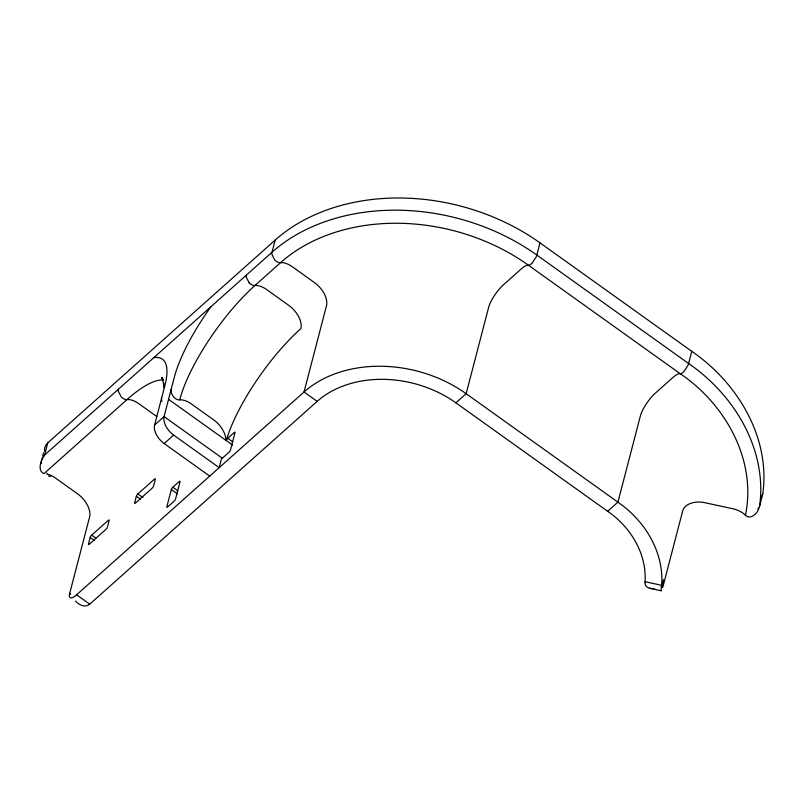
<?xml version="1.0" encoding="UTF-8"?>
<svg xmlns="http://www.w3.org/2000/svg" width="804" height="804" viewBox="0 0 804 804"><rect width="100%" height="100%" fill="white"/><g stroke="black" fill="none" stroke-linecap="round" stroke-linejoin="round"><path stroke-width="1.21" d="M645.039 582.83C644.687 587.523 650.295 589.161 654.054 588.468M645.079 581.684C646.778 553.494 630.467 526.881 607.663 511.314L455.898 402.844A100.198 75.968 14.6 0 0 317.158 401.377L304.023 391.99L326.484 305.781A19.517 11.356 48.3 0 0 314.515 282.616L292.224 266.687A19.517 11.356 48.3 0 0 280.616 262.617A6.754 3.93 48.3 0 1 274.757 260.034L271.923 254.386A8.864 5.156 48.3 0 1 272.023 252.245L275.189 240.064A191.251 144.991 14.6 0 1 539.986 242.858L691.752 351.318C737.449 382.563 770.724 437.466 762.745 494.118L759.579 506.299C767.559 449.647 734.273 394.744 688.586 363.508L536.821 255.039A191.251 144.991 14.6 0 0 272.023 252.245L44.602 455.044C41.135 459.808 36.823 470.541 43.949 473.667L127.072 399.538A97.585 28.693 -54.4 0 1 163.162 380.061M645.039 582.689L645.079 581.714L661.662 585.302C664.154 552.036 644.778 520.54 617.914 502.168L466.149 393.699A117.093 88.772 14.6 0 0 304.033 391.99L76.611 594.789A15.618 4.593 -54.4 0 1 69.697 593.382L89.596 517.022A19.517 11.356 48.3 0 0 77.626 493.867L55.325 477.928A19.517 11.356 48.3 0 0 46.783 474.048L47.024 473.114M163.594 387.608L163.785 383.026M42.763 455.717L43.557 452.672M275.189 240.064L47.778 442.863L44.602 455.044A15.618 11.839 14.6 0 0 41.456 463.556M90.169 537.414L88.45 544.027A1.95 0.573 -54.4 0 0 89.314 544.197L105.897 529.414A1.95 0.573 -54.4 0 0 107.394 527.122L109.123 520.51A1.95 0.573 -54.4 0 0 108.259 520.339L91.676 535.122A1.95 0.573 -54.4 0 0 90.169 537.414L94.148 540.248M89.907 603.563C86.299 608.568 78.681 604.94 75.506 601.01M209.703 476.099L164.177 443.557A15.618 9.085 48.3 0 1 154.599 425.025L164.83 385.749A97.585 28.693 -54.4 0 0 153.845 357.629M136.368 496.219L134.64 502.832A1.95 0.573 -54.4 0 0 135.504 503.002L152.087 488.219A1.95 0.573 -54.4 0 0 153.594 485.928L155.313 479.325A1.95 0.573 -54.4 0 0 154.448 479.144L137.866 493.927A1.95 0.573 -54.4 0 0 136.368 496.219L140.409 499.113M171.322 489.535L166.83 506.771A1.95 0.573 -54.4 0 0 167.694 506.952L174.046 501.274A1.95 0.573 -54.4 0 0 175.553 498.993L180.046 481.747A1.95 0.573 -54.4 0 0 179.181 481.576L172.82 487.244A1.95 0.573 -54.4 0 0 171.322 489.535L177.382 493.867M154.599 425.025L164.076 416.583L221.743 457.798L219.18 467.647L173.654 435.105A15.618 9.085 48.3 0 1 164.076 416.583L174.307 377.297A97.585 28.693 -54.4 0 1 211.04 306.625M539.997 242.848L536.821 255.039A8.864 2.603 -54.4 0 1 536.037 257.169L532.409 262.707M691.752 351.318L688.586 363.508A8.864 2.603 -54.4 0 1 687.792 365.639L684.164 371.177A6.754 1.99 -54.4 0 1 680.244 373.659M759.398 506.932L759.207 507.515M758.916 508.319L758.685 508.902M758.373 509.595C756.916 513.816 750.333 519.866 745.65 515.485M249.139 282.877A6.754 3.93 48.3 0 0 254.968 285.43A19.517 11.356 48.3 0 1 266.596 289.53L288.887 305.46A19.517 11.356 48.3 0 1 300.857 328.625A97.585 28.693 -54.4 0 0 226.406 440.1L225.934 440.331A19.517 11.356 48.3 0 0 213.633 419.859L191.332 403.92A19.517 11.356 48.3 0 0 179.724 399.849A6.754 3.93 48.3 0 1 173.875 397.266L171.835 394.231L170.991 391.025A8.914 5.186 48.3 0 1 171.141 389.488M164.177 443.557L173.654 435.105M226.406 440.1A1.95 0.573 -54.4 0 1 227.743 438.27L234.105 432.592A1.95 0.573 -54.4 0 1 234.969 432.773L230.477 450.009A1.95 0.573 -54.4 0 1 228.969 452.3L222.607 457.968A1.95 0.573 -54.4 0 1 221.743 457.798M317.158 401.377L89.746 604.176L76.611 594.789M455.898 402.844L466.149 393.699L488.601 307.49A19.517 5.739 -54.4 0 1 503.656 284.606L521.052 269.089A19.517 5.739 -54.4 0 1 528.459 265.23A6.754 1.99 -54.4 0 0 532.409 262.747M607.663 511.314L617.914 502.168L640.366 415.959A19.517 5.739 -54.4 0 1 655.421 393.076L672.817 377.558A19.517 5.739 -54.4 0 1 680.224 373.699C725.379 404.241 756.845 459.968 745.449 515.264A19.517 12.703 10.5 0 0 732.967 508.791L704.967 502.721A19.517 12.703 10.5 0 0 682.696 510.902L662.808 587.262L660.828 586.83M649.411 588.216L661.591 590.85M680.224 373.699L528.459 265.23A179.011 135.715 14.6 0 0 280.616 262.617L254.989 285.46A97.585 28.693 -54.4 0 0 179.724 399.849M227.743 438.27L232.798 441.878M168.569 399.337L232.657 445.135M156.79 416.552L138.68 403.598A19.517 11.356 48.3 0 0 127.072 399.538M172.82 487.244L177.875 490.852M137.866 493.927L142.921 497.545M91.676 535.122L95.706 538.007M69.697 593.382L70.692 594.096M249.17 282.837L246.305 277.239A8.864 5.156 48.3 0 1 246.396 275.089M163.081 380.061L161.483 377.589L163.112 380.292L162.318 377.689L163.694 385.166M161.845 401.347L161.514 399.477A8.914 5.186 48.3 0 1 161.664 397.93M127.052 399.508A6.754 3.93 48.3 0 1 121.213 396.955L118.389 391.307A8.864 5.156 48.3 0 1 118.479 389.166M663.471 579.694A15.598 0.553 -77.8 0 1 660.496 590.578M762.745 494.118A12.241 9.286 14.6 0 1 760.996 496.812M758.423 507.746A7.146 1.688 -67.8 0 1 758.242 508.239M758.232 508.811A14.03 9.457 -63 0 1 758.011 509.314M48.471 475.998A16.08 1.92 16.3 0 1 50.652 476.491M44.632 451.376A15.618 11.839 14.6 0 1 47.778 442.863"/></g></svg>
